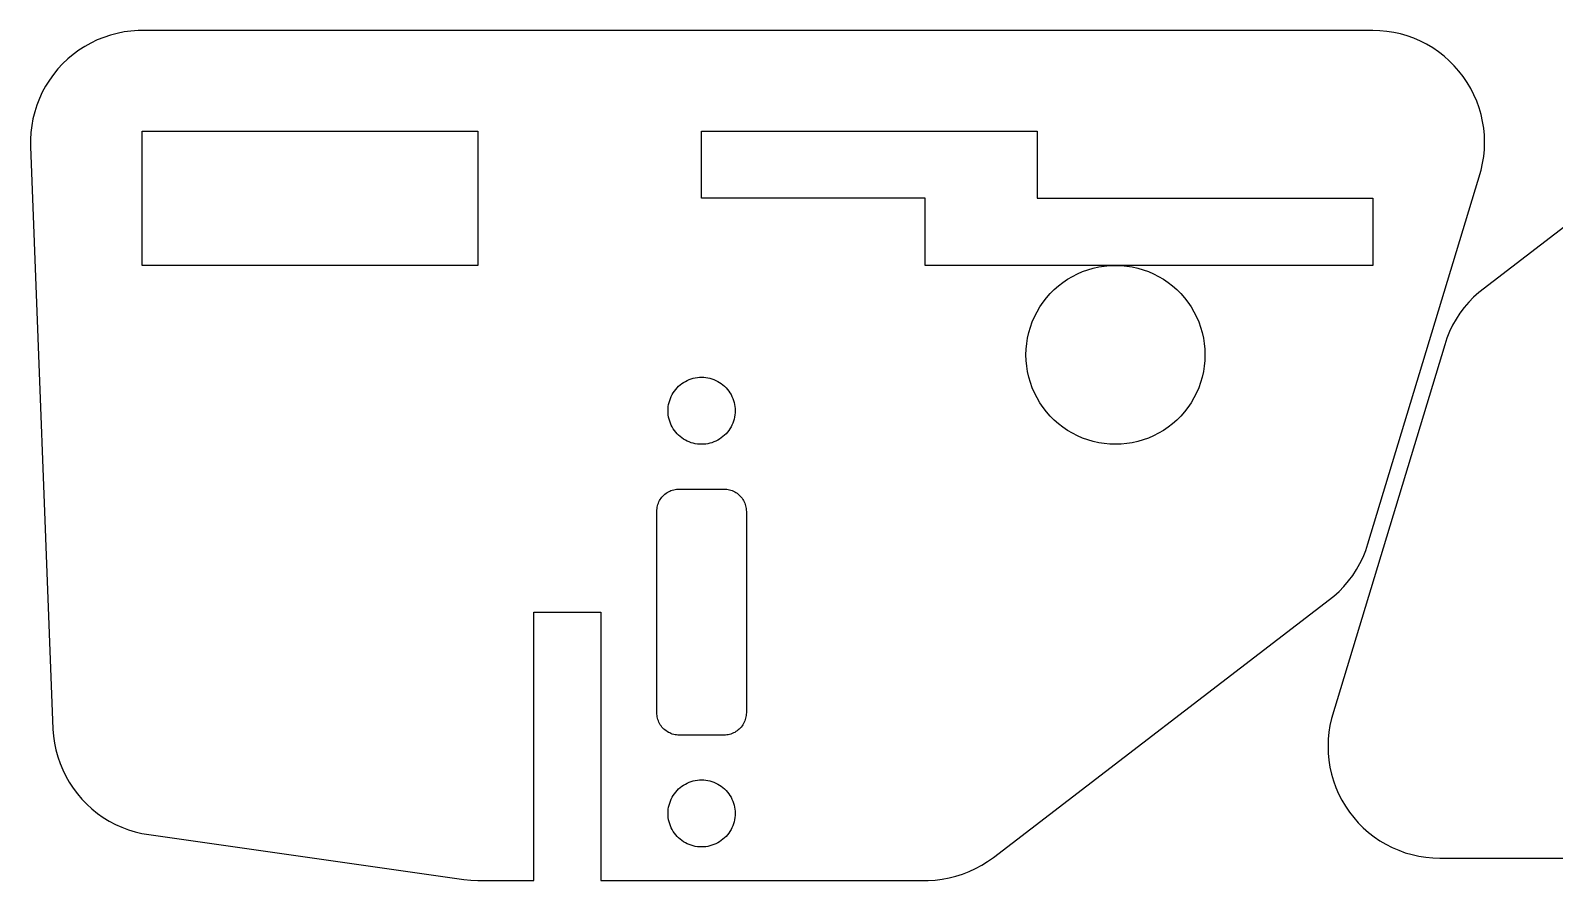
# Model space of a CAD drawing. Extents: x -109 to 290, y 410 to 723.
# Drawn here: x 41.7 to 177.9, y 567.2 to 643.2 of the extents above; entities that cross this region are included whole.
import ezdxf

# ---------------------------------------------------------------- set-up
doc = ezdxf.new("R2010")
doc.units = 0
doc.layers.get('0').update_dxf_attribs({"linetype": 'CONTINUOUS'})

msp = doc.modelspace()

# ---------------------------------------------------------------- linework, layer by layer
at = {"color": 7}
for p, q in [((50.656093, 643.12318), (50.033093, 643.03998)), ((51.283093, 643.16698), (50.656093, 643.12318)), ((161.66709, 643.17398), (51.283093, 643.16698)), ((162.29499, 643.15428), (161.66709, 643.17398)), ((162.92039, 643.09508), (162.29499, 643.15428)), ((163.54089, 642.99688), (162.92039, 643.09508)), ((201.58279, 643.11088), (171.14059, 619.75138)), ((46.516093, 641.74578), (45.988093, 641.40548)), ((47.065093, 642.05228), (46.516093, 641.74578)), ((47.631093, 642.32378), (47.065093, 642.05228)), ((48.214093, 642.55918), (47.631093, 642.32378)), ((48.810093, 642.75748), (48.214093, 642.55918)), ((49.417093, 642.91798), (48.810093, 642.75748)), ((50.033093, 643.03998), (49.417093, 642.91798)), ((164.15399, 642.85978), (163.54089, 642.99688)), ((164.75729, 642.68458), (164.15399, 642.85978)), ((165.34829, 642.47178), (164.75729, 642.68458)), ((165.92489, 642.22228), (165.34829, 642.47178)), ((166.48459, 641.93708), (165.92489, 642.22228)), ((167.02539, 641.61728), (166.48459, 641.93708)), ((45.001093, 640.62888), (44.546093, 640.19558)), ((45.483093, 641.03268), (45.001093, 640.62888)), ((45.988093, 641.40548), (45.483093, 641.03268)), ((167.54489, 641.26418), (167.02539, 641.61728)), ((168.04129, 640.87908), (167.54489, 641.26418)), ((168.51259, 640.46368), (168.04129, 640.87908)), ((168.95679, 640.01948), (168.51259, 640.46368)), ((43.723093, 639.24778), (43.357093, 638.73698)), ((44.120093, 639.73458), (43.723093, 639.24778)), ((44.546093, 640.19558), (44.120093, 639.73458)), ((169.37219, 639.54818), (168.95679, 640.01948)), ((169.75729, 639.05178), (169.37219, 639.54818)), ((170.11039, 638.53228), (169.75729, 639.05178)), ((42.725093, 637.65158), (42.462093, 637.08128)), ((43.024093, 638.20418), (42.725093, 637.65158)), ((43.357093, 638.73698), (43.024093, 638.20418)), ((170.43019, 637.99148), (170.11039, 638.53228)), ((170.71539, 637.43178), (170.43019, 637.99148)), ((42.235093, 636.49558), (42.045093, 635.89678)), ((42.462093, 637.08128), (42.235093, 636.49558)), ((170.96489, 636.85518), (170.71539, 637.43178)), ((171.17769, 636.26418), (170.96489, 636.85518)), ((41.893093, 635.28718), (41.779093, 634.66928)), ((42.045093, 635.89678), (41.893093, 635.28718)), ((171.35289, 635.66088), (171.17769, 636.26418)), ((171.48999, 635.04778), (171.35289, 635.66088)), ((171.58819, 634.42728), (171.48999, 635.04778)), ((41.705093, 634.04548), (41.670093, 633.41828)), ((41.779093, 634.66928), (41.705093, 634.04548)), ((51.667093, 622.17438), (51.667093, 634.17438)), ((51.667093, 634.17438), (81.667093, 634.17438)), ((81.667093, 634.17438), (81.667093, 622.17438)), ((101.66709, 628.17438), (101.66709, 634.17438)), ((101.66709, 634.17438), (131.66709, 634.17438)), ((131.66709, 634.17438), (131.66709, 628.17438)), ((171.64739, 633.80188), (171.58819, 634.42728)), ((171.66709, 633.17398), (171.64739, 633.80188)), ((41.670093, 633.41828), (41.674093, 632.79008)), ((41.674093, 632.79008), (43.678093, 580.70858)), ((171.58819, 631.92068), (171.64739, 632.54608)), ((171.64739, 632.54608), (171.66709, 633.17398)), ((171.35289, 630.68708), (171.48999, 631.30018)), ((171.48999, 631.30018), (171.58819, 631.92068)), ((161.23729, 597.27388), (171.35289, 630.68708)), ((121.66709, 628.17438), (101.66709, 628.17438)), ((121.66709, 622.17438), (121.66709, 628.17438)), ((131.66709, 628.17438), (161.66709, 628.17438)), ((161.66709, 628.17438), (161.66709, 622.17438)), ((81.667093, 622.17438), (51.667093, 622.17438)), ((161.66709, 622.17438), (121.66709, 622.17438)), ((134.81309, 621.18488), (135.26089, 621.41298)), ((135.26089, 621.41298), (135.72209, 621.61258)), ((135.72209, 621.61258), (136.19499, 621.78278)), ((136.19499, 621.78278), (136.67759, 621.92308)), ((136.67759, 621.92308), (137.16799, 622.03268)), ((137.16799, 622.03268), (137.66439, 622.11128)), ((137.66439, 622.11128), (138.16479, 622.15858)), ((138.16479, 622.15858), (138.66709, 622.17438)), ((138.66709, 622.17438), (139.16939, 622.15858)), ((139.16939, 622.15858), (139.66979, 622.11128)), ((139.66979, 622.11128), (140.16609, 622.03268)), ((140.16609, 622.03268), (140.65659, 621.92308)), ((140.65659, 621.92308), (141.13919, 621.78278)), ((141.13919, 621.78278), (141.61209, 621.61258)), ((141.61209, 621.61258), (142.07329, 621.41298)), ((142.07329, 621.41298), (142.52109, 621.18488)), ((132.83529, 619.65078), (133.19069, 620.00608)), ((133.19069, 620.00608), (133.56769, 620.33848)), ((133.56769, 620.33848), (133.96479, 620.64648)), ((133.96479, 620.64648), (134.38049, 620.92898)), ((134.38049, 620.92898), (134.81309, 621.18488)), ((142.52109, 621.18488), (142.95369, 620.92898)), ((142.95369, 620.92898), (143.36939, 620.64648)), ((143.36939, 620.64648), (143.76649, 620.33848)), ((143.76649, 620.33848), (144.14349, 620.00608)), ((144.14349, 620.00608), (144.49879, 619.65078)), ((131.91249, 618.46099), (132.19499, 618.87665)), ((132.19499, 618.87665), (132.50299, 619.27378)), ((132.50299, 619.27378), (132.83529, 619.65078)), ((144.49879, 619.65078), (144.83119, 619.27378)), ((144.83119, 619.27378), (145.13919, 618.87665)), ((145.13919, 618.87665), (145.42169, 618.46099)), ((170.24249, 618.87365), (169.83649, 618.39423)), ((170.67779, 619.32658), (170.24249, 618.87365)), ((171.14059, 619.75138), (170.67779, 619.32658)), ((131.22889, 617.11937), (131.42849, 617.5806)), ((131.42849, 617.5806), (131.65659, 618.0284)), ((131.65659, 618.0284), (131.91249, 618.46099)), ((145.42169, 618.46099), (145.67759, 618.0284)), ((145.67759, 618.0284), (145.90569, 617.5806)), ((145.90569, 617.5806), (146.10529, 617.11937)), ((169.11869, 617.36376), (168.80979, 616.81676)), ((169.46139, 617.89028), (169.11869, 617.36376)), ((169.83649, 618.39423), (169.46139, 617.89028)), ((130.80879, 615.67342), (130.91839, 616.1639)), ((130.91839, 616.1639), (131.05859, 616.6465)), ((131.05859, 616.6465), (131.22889, 617.11937)), ((146.10529, 617.11937), (146.27549, 616.6465)), ((146.27549, 616.6465), (146.41579, 616.1639)), ((146.41579, 616.1639), (146.52539, 615.67342)), ((168.53579, 616.25146), (168.29789, 615.67005)), ((168.80979, 616.81676), (168.53579, 616.25146)), ((130.66709, 614.17438), (130.68289, 614.6767)), ((130.68289, 614.6767), (130.73019, 615.17704)), ((130.73019, 615.17704), (130.80879, 615.67342)), ((146.52539, 615.67342), (146.60399, 615.17704)), ((146.60399, 615.17704), (146.65129, 614.6767)), ((146.65129, 614.6767), (146.66709, 614.17436)), ((168.09689, 615.07485), (157.98129, 581.66168)), ((168.29789, 615.67005), (168.09689, 615.07485)), ((130.68289, 613.67205), (130.66709, 614.17438)), ((130.73019, 613.17171), (130.68289, 613.67205)), ((130.80879, 612.67533), (130.73019, 613.17171)), ((146.60399, 613.17171), (146.52539, 612.67533)), ((146.65129, 613.67205), (146.60399, 613.17171)), ((146.66709, 614.17436), (146.65129, 613.67205)), ((100.06009, 611.70736), (100.22209, 611.80326)), ((100.22209, 611.80326), (100.39009, 611.88886)), ((100.39009, 611.88886), (100.56309, 611.96366)), ((100.56309, 611.96366), (100.74009, 612.02746)), ((100.74009, 612.02746), (100.92109, 612.08006)), ((100.92109, 612.08006), (101.10509, 612.12116)), ((101.10509, 612.12116), (101.29109, 612.15066)), ((101.29109, 612.15066), (101.47909, 612.16846)), ((101.47909, 612.16846), (101.66709, 612.17446)), ((101.66709, 612.17446), (101.85509, 612.16846)), ((101.85509, 612.16846), (102.04309, 612.15066)), ((102.04309, 612.15066), (102.22909, 612.12116)), ((102.22909, 612.12116), (102.41309, 612.08006)), ((102.41309, 612.08006), (102.59409, 612.02746)), ((102.59409, 612.02746), (102.77109, 611.96366)), ((102.77109, 611.96366), (102.94409, 611.88886)), ((102.94409, 611.88886), (103.11209, 611.80326)), ((103.11209, 611.80326), (103.27409, 611.70736)), ((130.91839, 612.18485), (130.80879, 612.67533)), ((131.05859, 611.70224), (130.91839, 612.18485)), ((146.41579, 612.18485), (146.27549, 611.70224)), ((146.52539, 612.67533), (146.41579, 612.18485)), ((98.878093, 610.27876), (98.953093, 610.45172)), ((98.953093, 610.45172), (99.038093, 610.61964)), ((99.038093, 610.61964), (99.134093, 610.78186)), ((99.134093, 610.78186), (99.240093, 610.93774)), ((99.240093, 610.93774), (99.355093, 611.08665)), ((99.355093, 611.08665), (99.480093, 611.22802)), ((99.480093, 611.22802), (99.613093, 611.36129)), ((99.613093, 611.36129), (99.755093, 611.48593)), ((99.755093, 611.48593), (99.904093, 611.60144)), ((99.904093, 611.60144), (100.06009, 611.70736)), ((103.27409, 611.70736), (103.43009, 611.60144)), ((103.43009, 611.60144), (103.57909, 611.48593)), ((103.57909, 611.48593), (103.72109, 611.36129)), ((103.72109, 611.36129), (103.85409, 611.22802)), ((103.85409, 611.22802), (103.97909, 611.08665)), ((103.97909, 611.08665), (104.09409, 610.93774)), ((104.09409, 610.93774), (104.20009, 610.78186)), ((104.20009, 610.78186), (104.29609, 610.61964)), ((104.29609, 610.61964), (104.38109, 610.45172)), ((104.38109, 610.45172), (104.45609, 610.27876)), ((131.22889, 611.22937), (131.05859, 611.70224)), ((131.42849, 610.76815), (131.22889, 611.22937)), ((131.65659, 610.32035), (131.42849, 610.76815)), ((145.90569, 610.76815), (145.67759, 610.32035)), ((146.10529, 611.22937), (145.90569, 610.76815)), ((146.27549, 611.70224), (146.10529, 611.22937)), ((98.667093, 609.17439), (98.673093, 609.36276)), ((98.673093, 608.986), (98.667093, 609.17439)), ((98.673093, 609.36276), (98.691093, 609.55038)), ((98.691093, 609.55038), (98.720093, 609.73652)), ((98.720093, 609.73652), (98.761093, 609.92045)), ((98.761093, 609.92045), (98.814093, 610.10143)), ((98.814093, 610.10143), (98.878093, 610.27876)), ((104.45609, 610.27876), (104.52009, 610.10143)), ((104.52009, 610.10143), (104.57309, 609.92045)), ((104.57309, 609.92045), (104.61409, 609.73652)), ((104.61409, 609.73652), (104.64309, 609.55038)), ((104.64309, 609.55038), (104.66109, 609.36276)), ((104.66109, 609.36276), (104.66709, 609.17437)), ((104.66709, 609.17437), (104.66109, 608.986)), ((131.91249, 609.88776), (131.65659, 610.32035)), ((132.19499, 609.47209), (131.91249, 609.88776)), ((132.50299, 609.07498), (132.19499, 609.47209)), ((132.83529, 608.698), (132.50299, 609.07498)), ((144.83119, 609.07498), (144.49879, 608.698)), ((145.13919, 609.47209), (144.83119, 609.07498)), ((145.42169, 609.88776), (145.13919, 609.47209)), ((145.67759, 610.32035), (145.42169, 609.88776)), ((98.691093, 608.79838), (98.673093, 608.986)), ((98.720093, 608.61224), (98.691093, 608.79838)), ((98.761093, 608.42831), (98.720093, 608.61224)), ((98.814093, 608.24732), (98.761093, 608.42831)), ((98.878093, 608.07), (98.814093, 608.24732)), ((98.953093, 607.89705), (98.878093, 608.07)), ((99.038093, 607.72912), (98.953093, 607.89705)), ((99.134093, 607.56691), (99.038093, 607.72912)), ((104.29609, 607.72912), (104.20009, 607.56691)), ((104.38109, 607.89705), (104.29609, 607.72912)), ((104.45609, 608.07), (104.38109, 607.89705)), ((104.52009, 608.24732), (104.45609, 608.07)), ((104.57309, 608.42831), (104.52009, 608.24732)), ((104.61409, 608.61224), (104.57309, 608.42831)), ((104.64309, 608.79838), (104.61409, 608.61224)), ((104.66109, 608.986), (104.64309, 608.79838)), ((133.19069, 608.34262), (132.83529, 608.698)), ((133.56769, 608.01027), (133.19069, 608.34262)), ((133.96479, 607.70224), (133.56769, 608.01027)), ((134.38049, 607.41976), (133.96479, 607.70224)), ((143.36939, 607.70224), (142.95369, 607.41976)), ((143.76649, 608.01027), (143.36939, 607.70224)), ((144.14349, 608.34262), (143.76649, 608.01027)), ((144.49879, 608.698), (144.14349, 608.34262)), ((99.240093, 607.41102), (99.134093, 607.56691)), ((99.355093, 607.26211), (99.240093, 607.41102)), ((99.480093, 607.12074), (99.355093, 607.26211)), ((99.613093, 606.98747), (99.480093, 607.12074)), ((99.755093, 606.86284), (99.613093, 606.98747)), ((99.904093, 606.74733), (99.755093, 606.86284)), ((100.06009, 606.6414), (99.904093, 606.74733)), ((100.22209, 606.5455), (100.06009, 606.6414)), ((100.39009, 606.4599), (100.22209, 606.5455)), ((100.56309, 606.3851), (100.39009, 606.4599)), ((100.74009, 606.3213), (100.56309, 606.3851)), ((100.92109, 606.2687), (100.74009, 606.3213)), ((102.59409, 606.3213), (102.41309, 606.2687)), ((102.77109, 606.3851), (102.59409, 606.3213)), ((102.94409, 606.4599), (102.77109, 606.3851)), ((103.11209, 606.5455), (102.94409, 606.4599)), ((103.27409, 606.6414), (103.11209, 606.5455)), ((103.43009, 606.74733), (103.27409, 606.6414)), ((103.57909, 606.86284), (103.43009, 606.74733)), ((103.72109, 606.98747), (103.57909, 606.86284)), ((103.85409, 607.12074), (103.72109, 606.98747)), ((103.97909, 607.26211), (103.85409, 607.12074)), ((104.09409, 607.41102), (103.97909, 607.26211)), ((104.20009, 607.56691), (104.09409, 607.41102)), ((134.81309, 607.16391), (134.38049, 607.41976)), ((135.26089, 606.93576), (134.81309, 607.16391)), ((135.72209, 606.73616), (135.26089, 606.93576)), ((136.19499, 606.56592), (135.72209, 606.73616)), ((136.67759, 606.42571), (136.19499, 606.56592)), ((137.16799, 606.31607), (136.67759, 606.42571)), ((137.66439, 606.23747), (137.16799, 606.31607)), ((140.16609, 606.31607), (139.66979, 606.23747)), ((140.65659, 606.42571), (140.16609, 606.31607)), ((141.13919, 606.56592), (140.65659, 606.42571)), ((141.61209, 606.73616), (141.13919, 606.56592)), ((142.07329, 606.93576), (141.61209, 606.73616)), ((142.52109, 607.16391), (142.07329, 606.93576)), ((142.95369, 607.41976), (142.52109, 607.16391)), ((101.10509, 606.2276), (100.92109, 606.2687)), ((101.29109, 606.1981), (101.10509, 606.2276)), ((101.47909, 606.1804), (101.29109, 606.1981)), ((101.66709, 606.1744), (101.47909, 606.1804)), ((101.85509, 606.1804), (101.66709, 606.1744)), ((102.04309, 606.1981), (101.85509, 606.1804)), ((102.22909, 606.2276), (102.04309, 606.1981)), ((102.41309, 606.2687), (102.22909, 606.2276)), ((138.16479, 606.19017), (137.66439, 606.23747)), ((138.66709, 606.17437), (138.16479, 606.19017)), ((139.16939, 606.19017), (138.66709, 606.17437)), ((139.66979, 606.23747), (139.16939, 606.19017)), ((97.765093, 600.79234), (97.807093, 600.91055)), ((97.807093, 600.91055), (97.857093, 601.02586)), ((97.857093, 601.02586), (97.914093, 601.13781)), ((97.914093, 601.13781), (97.978093, 601.24595)), ((97.978093, 601.24595), (98.049093, 601.34988)), ((98.049093, 601.34988), (98.126093, 601.44918)), ((98.126093, 601.44918), (98.209093, 601.54338)), ((98.209093, 601.54338), (98.298093, 601.63218)), ((98.298093, 601.63218), (98.392093, 601.71528)), ((98.392093, 601.71528), (98.491093, 601.79228)), ((98.491093, 601.79228), (98.595093, 601.86288)), ((98.595093, 601.86288), (98.703093, 601.92688)), ((98.703093, 601.92688), (98.815093, 601.98388)), ((98.815093, 601.98388), (98.931093, 602.03378)), ((98.931093, 602.03378), (99.049093, 602.07638)), ((99.049093, 602.07638), (99.170093, 602.11148)), ((99.170093, 602.11148), (99.292093, 602.13888)), ((99.292093, 602.13888), (99.416093, 602.15858)), ((99.416093, 602.15858), (99.541093, 602.17038)), ((99.541093, 602.17038), (99.667093, 602.17438)), ((99.667093, 602.17438), (103.66709, 602.17438)), ((103.66709, 602.17438), (103.79309, 602.17038)), ((103.79309, 602.17038), (103.91809, 602.15858)), ((103.91809, 602.15858), (104.04209, 602.13888)), ((104.04209, 602.13888), (104.16409, 602.11148)), ((104.16409, 602.11148), (104.28509, 602.07638)), ((104.28509, 602.07638), (104.40309, 602.03378)), ((104.40309, 602.03378), (104.51909, 601.98388)), ((104.51909, 601.98388), (104.63109, 601.92688)), ((104.63109, 601.92688), (104.73909, 601.86288)), ((104.73909, 601.86288), (104.84309, 601.79228)), ((104.84309, 601.79228), (104.94209, 601.71528)), ((104.94209, 601.71528), (105.03609, 601.63218)), ((105.03609, 601.63218), (105.12509, 601.54338)), ((105.12509, 601.54338), (105.20809, 601.44918)), ((105.20809, 601.44918), (105.28509, 601.34988)), ((105.28509, 601.34988), (105.35609, 601.24595)), ((105.35609, 601.24595), (105.42009, 601.13781)), ((105.42009, 601.13781), (105.47709, 601.02586)), ((105.47709, 601.02586), (105.52709, 600.91055)), ((105.52709, 600.91055), (105.56909, 600.79234)), ((97.667093, 600.17431), (97.671093, 600.29989)), ((97.667093, 582.17431), (97.667093, 600.17431)), ((97.671093, 600.29989), (97.683093, 600.42497)), ((97.683093, 600.42497), (97.702093, 600.54907)), ((97.702093, 600.54907), (97.730093, 600.67169)), ((97.730093, 600.67169), (97.765093, 600.79234)), ((105.56909, 600.79234), (105.60409, 600.67169)), ((105.60409, 600.67169), (105.63209, 600.54907)), ((105.63209, 600.54907), (105.65109, 600.42497)), ((105.65109, 600.42497), (105.66309, 600.29989)), ((105.66309, 600.29989), (105.66709, 600.17431)), ((105.66709, 600.17431), (105.66709, 582.17431)), ((161.03629, 596.67868), (161.23729, 597.27388)), ((160.21549, 594.98498), (160.52439, 595.53198)), ((160.52439, 595.53198), (160.79839, 596.09728)), ((160.79839, 596.09728), (161.03629, 596.67868)), ((159.49769, 593.95448), (159.87279, 594.45848)), ((159.87279, 594.45848), (160.21549, 594.98498)), ((158.19359, 592.59738), (158.65639, 593.02218)), ((158.65639, 593.02218), (159.09169, 593.47508)), ((159.09169, 593.47508), (159.49769, 593.95448)), ((127.75139, 569.23788), (158.19359, 592.59738)), ((86.667093, 567.17478), (86.667093, 591.17438)), ((86.667093, 591.17438), (92.667093, 591.17438)), ((92.667093, 591.17438), (92.667093, 567.17528)), ((97.671093, 582.04871), (97.667093, 582.17431)), ((97.683093, 581.92361), (97.671093, 582.04871)), ((97.702093, 581.79951), (97.683093, 581.92361)), ((97.730093, 581.67691), (97.702093, 581.79951)), ((105.63209, 581.79951), (105.60409, 581.67691)), ((105.65109, 581.92361), (105.63209, 581.79951)), ((105.66309, 582.04871), (105.65109, 581.92361)), ((105.66709, 582.17431), (105.66309, 582.04871)), ((43.678093, 580.70858), (43.727093, 580.08228)), ((97.765093, 581.55631), (97.730093, 581.67691)), ((97.807093, 581.43811), (97.765093, 581.55631)), ((97.857093, 581.32281), (97.807093, 581.43811)), ((97.914093, 581.21081), (97.857093, 581.32281)), ((97.978093, 581.10271), (97.914093, 581.21081)), ((98.049093, 580.99871), (97.978093, 581.10271)), ((98.126093, 580.89951), (98.049093, 580.99871)), ((98.209093, 580.80521), (98.126093, 580.89951)), ((98.298093, 580.71641), (98.209093, 580.80521)), ((98.392093, 580.63331), (98.298093, 580.71641)), ((98.491093, 580.55631), (98.392093, 580.63331)), ((98.595093, 580.48571), (98.491093, 580.55631)), ((98.703093, 580.42171), (98.595093, 580.48571)), ((98.815093, 580.36471), (98.703093, 580.42171)), ((104.63109, 580.42171), (104.51909, 580.36471)), ((104.73909, 580.48571), (104.63109, 580.42171)), ((104.84309, 580.55631), (104.73909, 580.48571)), ((104.94209, 580.63331), (104.84309, 580.55631)), ((105.03609, 580.71641), (104.94209, 580.63331)), ((105.12509, 580.80521), (105.03609, 580.71641)), ((105.20809, 580.89951), (105.12509, 580.80521)), ((105.28509, 580.99871), (105.20809, 580.89951)), ((105.35609, 581.10271), (105.28509, 580.99871)), ((105.42009, 581.21081), (105.35609, 581.10271)), ((105.47709, 581.32281), (105.42009, 581.21081)), ((105.52709, 581.43811), (105.47709, 581.32281)), ((105.56909, 581.55631), (105.52709, 581.43811)), ((105.60409, 581.67691), (105.56909, 581.55631)), ((157.74599, 580.42818), (157.68679, 579.80268)), ((157.84419, 581.04858), (157.74599, 580.42818)), ((157.98129, 581.66168), (157.84419, 581.04858)), ((43.727093, 580.08228), (43.815093, 579.46028)), ((43.815093, 579.46028), (43.942093, 578.84508)), ((98.931093, 580.31481), (98.815093, 580.36471)), ((99.049093, 580.27221), (98.931093, 580.31481)), ((99.170093, 580.23711), (99.049093, 580.27221)), ((99.292093, 580.20971), (99.170093, 580.23711)), ((99.416093, 580.19011), (99.292093, 580.20971)), ((99.541093, 580.17831), (99.416093, 580.19011)), ((99.667093, 580.17431), (99.541093, 580.17831)), ((103.66709, 580.17431), (99.667093, 580.17431)), ((103.79309, 580.17831), (103.66709, 580.17431)), ((103.91809, 580.19011), (103.79309, 580.17831)), ((104.04209, 580.20971), (103.91809, 580.19011)), ((104.16409, 580.23711), (104.04209, 580.20971)), ((104.28509, 580.27221), (104.16409, 580.23711)), ((104.40309, 580.31481), (104.28509, 580.27221)), ((104.51909, 580.36471), (104.40309, 580.31481)), ((157.68679, 579.80268), (157.66709, 579.17478)), ((157.66709, 579.17478), (157.68679, 578.54688)), ((43.942093, 578.84508), (44.108093, 578.23898)), ((44.108093, 578.23898), (44.311093, 577.64458)), ((157.68679, 578.54688), (157.74599, 577.92148)), ((157.74599, 577.92148), (157.84419, 577.30098)), ((44.311093, 577.64458), (44.551093, 577.06398)), ((44.551093, 577.06398), (44.827093, 576.49968)), ((44.827093, 576.49968), (45.138093, 575.95388)), ((157.84419, 577.30098), (157.98129, 576.68788)), ((157.98129, 576.68788), (158.15649, 576.08468)), ((45.138093, 575.95388), (45.482093, 575.42868)), ((45.482093, 575.42868), (45.859093, 574.92608)), ((99.240093, 574.93778), (99.355093, 575.08668)), ((99.355093, 575.08668), (99.480093, 575.22798)), ((99.480093, 575.22798), (99.613093, 575.36128)), ((99.613093, 575.36128), (99.755093, 575.48598)), ((99.755093, 575.48598), (99.904093, 575.60148)), ((99.904093, 575.60148), (100.06009, 575.70738)), ((100.06009, 575.70738), (100.22209, 575.80328)), ((100.22209, 575.80328), (100.39009, 575.88888)), ((100.39009, 575.88888), (100.56309, 575.96368)), ((100.56309, 575.96368), (100.74009, 576.02758)), ((100.74009, 576.02758), (100.92109, 576.08018)), ((100.92109, 576.08018), (101.10509, 576.12128)), ((101.10509, 576.12128), (101.29109, 576.15068)), ((101.29109, 576.15068), (101.47909, 576.16848)), ((101.47909, 576.16848), (101.66709, 576.17448)), ((101.66709, 576.17448), (101.85509, 576.16848)), ((101.85509, 576.16848), (102.04309, 576.15068)), ((102.04309, 576.15068), (102.22909, 576.12128)), ((102.22909, 576.12128), (102.41309, 576.08018)), ((102.41309, 576.08018), (102.59409, 576.02758)), ((102.59409, 576.02758), (102.77109, 575.96368)), ((102.77109, 575.96368), (102.94409, 575.88888)), ((102.94409, 575.88888), (103.11209, 575.80328)), ((103.11209, 575.80328), (103.27409, 575.70738)), ((103.27409, 575.70738), (103.43009, 575.60148)), ((103.43009, 575.60148), (103.57909, 575.48598)), ((103.57909, 575.48598), (103.72109, 575.36128)), ((103.72109, 575.36128), (103.85409, 575.22798)), ((103.85409, 575.22798), (103.97909, 575.08668)), ((103.97909, 575.08668), (104.09409, 574.93778)), ((158.15649, 576.08468), (158.36929, 575.49358)), ((158.36929, 575.49358), (158.61879, 574.91698)), ((45.859093, 574.92608), (46.267093, 574.44818)), ((46.267093, 574.44818), (46.704093, 573.99678)), ((46.704093, 573.99678), (47.169093, 573.57378)), ((98.691093, 573.55038), (98.720093, 573.73648)), ((98.720093, 573.73648), (98.761093, 573.92048)), ((98.761093, 573.92048), (98.814093, 574.10148)), ((98.814093, 574.10148), (98.878093, 574.27878)), ((98.878093, 574.27878), (98.953093, 574.45168)), ((98.953093, 574.45168), (99.038093, 574.61968)), ((99.038093, 574.61968), (99.134093, 574.78188)), ((99.134093, 574.78188), (99.240093, 574.93778)), ((104.09409, 574.93778), (104.20009, 574.78188)), ((104.20009, 574.78188), (104.29609, 574.61968)), ((104.29609, 574.61968), (104.38109, 574.45168)), ((104.38109, 574.45168), (104.45609, 574.27878)), ((104.45609, 574.27878), (104.52009, 574.10148)), ((104.52009, 574.10148), (104.57309, 573.92048)), ((104.57309, 573.92048), (104.61409, 573.73648)), ((104.61409, 573.73648), (104.64309, 573.55038)), ((158.61879, 574.91698), (158.90399, 574.35728)), ((158.90399, 574.35728), (159.22379, 573.81658)), ((159.22379, 573.81658), (159.57689, 573.29698)), ((47.169093, 573.57378), (47.659093, 573.18068)), ((47.659093, 573.18068), (48.172093, 572.81918)), ((48.172093, 572.81918), (48.708093, 572.49068)), ((48.708093, 572.49068), (49.263093, 572.19638)), ((98.667093, 573.17438), (98.673093, 573.36278)), ((98.673093, 572.98598), (98.667093, 573.17438)), ((98.673093, 573.36278), (98.691093, 573.55038)), ((98.691093, 572.79838), (98.673093, 572.98598)), ((98.720093, 572.61228), (98.691093, 572.79838)), ((98.761093, 572.42828), (98.720093, 572.61228)), ((98.814093, 572.24738), (98.761093, 572.42828)), ((98.878093, 572.06998), (98.814093, 572.24738)), ((104.52009, 572.24738), (104.45609, 572.06998)), ((104.57309, 572.42828), (104.52009, 572.24738)), ((104.61409, 572.61228), (104.57309, 572.42828)), ((104.64309, 572.79838), (104.61409, 572.61228)), ((104.64309, 573.55038), (104.66109, 573.36278)), ((104.66109, 572.98598), (104.64309, 572.79838)), ((104.66109, 573.36278), (104.66709, 573.17438)), ((104.66709, 573.17438), (104.66109, 572.98598)), ((159.57689, 573.29698), (159.96199, 572.80058)), ((159.96199, 572.80058), (160.37739, 572.32938)), ((160.37739, 572.32938), (160.82159, 571.88508)), ((49.263093, 572.19638), (49.835093, 571.93758)), ((49.835093, 571.93758), (50.423093, 571.71528)), ((50.423093, 571.71528), (51.023093, 571.53018)), ((51.023093, 571.53018), (51.634093, 571.38318)), ((51.634093, 571.38318), (52.253093, 571.27488)), ((52.253093, 571.27488), (80.414093, 567.25328)), ((98.953093, 571.89708), (98.878093, 572.06998)), ((99.038093, 571.72908), (98.953093, 571.89708)), ((99.134093, 571.56688), (99.038093, 571.72908)), ((99.240093, 571.41098), (99.134093, 571.56688)), ((99.355093, 571.26208), (99.240093, 571.41098)), ((99.480093, 571.12078), (99.355093, 571.26208)), ((99.613093, 570.98748), (99.480093, 571.12078)), ((99.755093, 570.86288), (99.613093, 570.98748)), ((103.72109, 570.98748), (103.57909, 570.86288)), ((103.85409, 571.12078), (103.72109, 570.98748)), ((103.97909, 571.26208), (103.85409, 571.12078)), ((104.09409, 571.41098), (103.97909, 571.26208)), ((104.20009, 571.56688), (104.09409, 571.41098)), ((104.29609, 571.72908), (104.20009, 571.56688)), ((104.38109, 571.89708), (104.29609, 571.72908)), ((104.45609, 572.06998), (104.38109, 571.89708)), ((160.82159, 571.88508), (161.29289, 571.46968)), ((161.29289, 571.46968), (161.78929, 571.08468)), ((161.78929, 571.08468), (162.30879, 570.73148)), ((99.904093, 570.74738), (99.755093, 570.86288)), ((100.06009, 570.64138), (99.904093, 570.74738)), ((100.22209, 570.54548), (100.06009, 570.64138)), ((100.39009, 570.45988), (100.22209, 570.54548)), ((100.56309, 570.38508), (100.39009, 570.45988)), ((100.74009, 570.32118), (100.56309, 570.38508)), ((100.92109, 570.26868), (100.74009, 570.32118)), ((101.10509, 570.22748), (100.92109, 570.26868)), ((101.29109, 570.19808), (101.10509, 570.22748)), ((101.47909, 570.18028), (101.29109, 570.19808)), ((101.66709, 570.17428), (101.47909, 570.18028)), ((101.85509, 570.18028), (101.66709, 570.17428)), ((102.04309, 570.19808), (101.85509, 570.18028)), ((102.22909, 570.22748), (102.04309, 570.19808)), ((102.41309, 570.26868), (102.22909, 570.22748)), ((102.59409, 570.32118), (102.41309, 570.26868)), ((102.77109, 570.38508), (102.59409, 570.32118)), ((102.94409, 570.45988), (102.77109, 570.38508)), ((103.11209, 570.54548), (102.94409, 570.45988)), ((103.27409, 570.64138), (103.11209, 570.54548)), ((103.43009, 570.74738), (103.27409, 570.64138)), ((103.57909, 570.86288), (103.43009, 570.74738)), ((162.30879, 570.73148), (162.84959, 570.41178)), ((162.84959, 570.41178), (163.40929, 570.12658)), ((163.40929, 570.12658), (163.98589, 569.87708)), ((163.98589, 569.87708), (164.57689, 569.66428)), ((164.57689, 569.66428), (165.18019, 569.48898)), ((125.58709, 567.97418), (126.15609, 568.23838)), ((126.15609, 568.23838), (126.70909, 568.53798)), ((126.70909, 568.53798), (127.24109, 568.87158)), ((127.24109, 568.87158), (127.75139, 569.23788)), ((165.18019, 569.48898), (165.79329, 569.35198)), ((165.79329, 569.35198), (166.41379, 569.25368)), ((166.41379, 569.25368), (167.03919, 569.19458)), ((167.03919, 569.19458), (167.66709, 569.17478)), ((167.66709, 569.17478), (278.05138, 569.18178)), ((80.414093, 567.25328), (81.039093, 567.19408)), ((81.039093, 567.19408), (81.667093, 567.17438)), ((81.667093, 567.17438), (86.667093, 567.17478)), ((92.667093, 567.17528), (121.92509, 567.17728)), ((121.92509, 567.17728), (122.55209, 567.21318)), ((122.55209, 567.21318), (123.17509, 567.28838)), ((123.17509, 567.28838), (123.79309, 567.40268)), ((123.79309, 567.40268), (124.40309, 567.55548)), ((124.40309, 567.55548), (125.00109, 567.74618)), ((125.00109, 567.74618), (125.58709, 567.97418))]:
    msp.add_line(p, q, dxfattribs=at)

doc.saveas('drawing.dxf')
